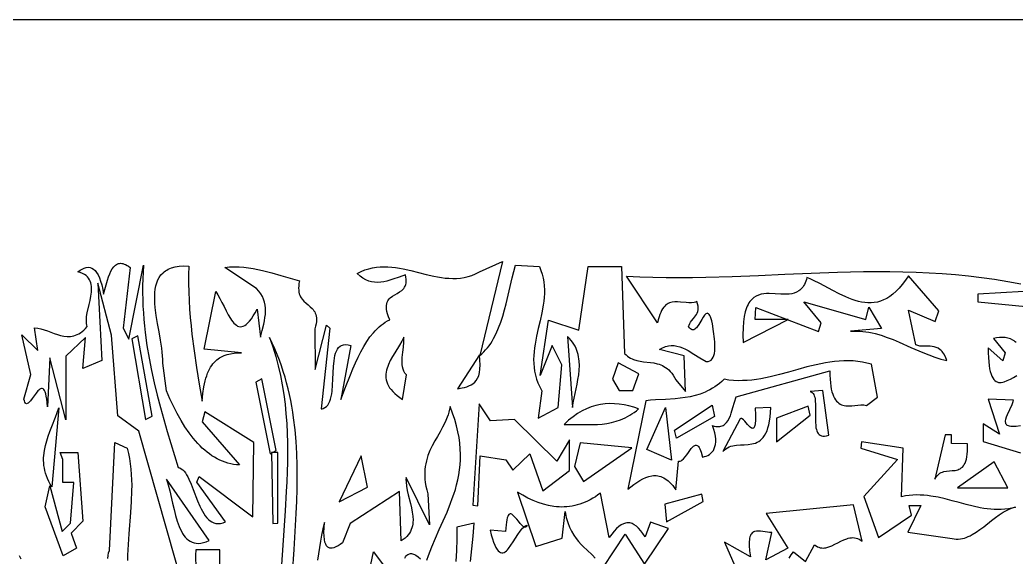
# Model space of a CAD drawing. Header units: metres. Extents: x 0 to 50, y 0 to 50.
# Drawn here: x 11.65 to 25.45, y 42.56 to 50 of the extents above; entities that cross this region are included whole.
import ezdxf

# ---------------------------------------------------------------- set-up
doc = ezdxf.new("R2010")
doc.units = ezdxf.units.M

msp = doc.modelspace()

# ---------------------------------------------------------------- linework, layer by layer
for points in [[(47, 50), (3, 50)], [(13.943379, 42.047035), (13.30061, 44.303123), (13.010501, 44.515113), (12.922025, 45.632713), (12.73336, 46.35421), (12.78828, 45.282307), (12.526343, 45.172951), (12.561276, 45.600755), (12.291121, 45.344419), (12.291121, 44.458985), (12.070803, 45.317475), (12.036903, 44.641343), (12.036903, 44.641343), (12.032322, 44.698178), (12.026714, 44.746754), (12.020146, 44.787553), (12.012685, 44.821055), (12.004396, 44.84774), (11.995347, 44.868088), (11.985604, 44.882581), (11.975233, 44.891699), (11.9643, 44.895923), (11.952873, 44.895732), (11.941018, 44.891607), (11.928801, 44.88403), (11.916289, 44.87348), (11.903547, 44.860437), (11.877645, 44.828799), (11.826019, 44.756759), (11.80136, 44.724046), (11.778178, 44.698664), (11.767308, 44.689923), (11.757007, 44.684456), (11.747341, 44.682743), (11.738378, 44.685266), (11.730183, 44.692504), (11.722822, 44.704938), (11.716363, 44.723049), (11.710872, 44.747318), (11.80559, 45.087741), (11.680328, 45.639227), (11.900447, 45.418671), (11.8555, 45.736949), (11.8555, 45.736949), (11.900517, 45.731452), (11.945647, 45.721353), (11.990885, 45.707821), (12.036225, 45.692024), (12.127196, 45.658316), (12.172817, 45.642742), (12.218521, 45.629581), (12.264303, 45.620001), (12.31016, 45.615173), (12.333114, 45.614906), (12.356085, 45.616265), (12.379072, 45.619397), (12.402075, 45.624446), (12.425092, 45.631561), (12.448124, 45.640886), (12.471169, 45.652569), (12.494227, 45.666754), (12.517297, 45.683589), (12.540379, 45.703219), (12.563473, 45.725791), (12.586577, 45.75145), (12.586577, 45.75145), (12.580435, 45.771382), (12.576499, 45.792686), (12.574562, 45.815249), (12.574417, 45.838959), (12.578673, 45.889365), (12.587609, 45.943), (12.612895, 46.056343), (12.625931, 46.114243), (12.637018, 46.171757), (12.644499, 46.227981), (12.64637, 46.255327), (12.646718, 46.282011), (12.645336, 46.307921), (12.642017, 46.332944), (12.636554, 46.356966), (12.62874, 46.379875), (12.618366, 46.401557), (12.605227, 46.4219), (12.589115, 46.440791), (12.569824, 46.458117), (12.547145, 46.473765), (12.520871, 46.487621), (12.490796, 46.499573), (12.456713, 46.509508), (12.456713, 46.509508), (12.48733, 46.531586), (12.517052, 46.549172), (12.545834, 46.562043), (12.573631, 46.569977), (12.600398, 46.572752), (12.62609, 46.570145), (12.650662, 46.561932), (12.67407, 46.547893), (12.696267, 46.527803), (12.71721, 46.501441), (12.736853, 46.468584), (12.755151, 46.429009), (12.77206, 46.382494), (12.787534, 46.328816), (12.801528, 46.267752), (12.813997, 46.199081), (12.813997, 46.199081), (12.839471, 46.299718), (12.866691, 46.396136), (12.881587, 46.44101), (12.897676, 46.482727), (12.915212, 46.520585), (12.934446, 46.553883), (12.955632, 46.58192), (12.967035, 46.593747), (12.979021, 46.603995), (12.99162, 46.612578), (13.004865, 46.619407), (13.018787, 46.624395), (13.033418, 46.627454), (13.048789, 46.628498), (13.064932, 46.627437), (13.081877, 46.624184), (13.099658, 46.618652), (13.118305, 46.610754), (13.13785, 46.600401), (13.158324, 46.587506), (13.17976, 46.571981), (13.083359, 45.731146), (13.161612, 45.577542), (13.366507, 46.604859), (13.366507, 46.604859), (13.360369, 46.507627), (13.356289, 46.411311), (13.354196, 46.315881), (13.354023, 46.221309), (13.3557, 46.127563), (13.359156, 46.034616), (13.364324, 45.942436), (13.371133, 45.850995), (13.379515, 45.760262), (13.389399, 45.670209), (13.4134, 45.492022), (13.442579, 45.316196), (13.476384, 45.142496), (13.514258, 44.970684), (13.555648, 44.800523), (13.599998, 44.631777), (13.646754, 44.464209), (13.695361, 44.297582), (13.745264, 44.131659), (13.84674, 43.80098), (13.84674, 43.80098), (13.86894, 43.794496), (13.88989, 43.783368), (13.909702, 43.767949), (13.928492, 43.748594), (13.946374, 43.725658), (13.963462, 43.699497), (13.979871, 43.670464), (13.995714, 43.638914), (14.026164, 43.569684), (14.055724, 43.494645), (14.115839, 43.338491), (14.148223, 43.263054), (14.165396, 43.227236), (14.183376, 43.193159), (14.202278, 43.161178), (14.222215, 43.131647), (14.243303, 43.10492), (14.265654, 43.081354), (14.289384, 43.061302), (14.314608, 43.045119), (14.341438, 43.03316), (14.36999, 43.02578), (14.400378, 43.023334), (14.432716, 43.026175), (14.467119, 43.03466), (14.503701, 43.049143), (14.106535, 43.598604), (14.13682, 43.677319), (14.880127, 43.117244), (14.895638, 44.144674), (14.216901, 44.57226), (14.178352, 44.434153), (14.69685, 43.834921), (14.69685, 43.834921), (14.65536, 43.83821), (14.614631, 43.843721), (14.57465, 43.85142), (14.535405, 43.86127), (14.496882, 43.873232), (14.459069, 43.887272), (14.421955, 43.903353), (14.385526, 43.921436), (14.349769, 43.941487), (14.314673, 43.963468), (14.280224, 43.987343), (14.24641, 44.013074), (14.213219, 44.040626), (14.180638, 44.069961), (14.148655, 44.101043), (14.117256, 44.133835), (14.08643, 44.168301), (14.056164, 44.204403), (13.997261, 44.281371), (13.940446, 44.364446), (13.885621, 44.453334), (13.832684, 44.547742), (13.781535, 44.647376), (13.732073, 44.751943), (13.684199, 44.861149), (13.634577, 45.247233), (13.634577, 45.247233), (13.633671, 45.296257), (13.630556, 45.347119), (13.62553, 45.39959), (13.618893, 45.45344), (13.601978, 45.564364), (13.582202, 45.678057), (13.561955, 45.792685), (13.543626, 45.906416), (13.529607, 46.017417), (13.524961, 46.07132), (13.522288, 46.123853), (13.521887, 46.174787), (13.524058, 46.223892), (13.529099, 46.27094), (13.537309, 46.315701), (13.548987, 46.357946), (13.564431, 46.397446), (13.58394, 46.433972), (13.607813, 46.467295), (13.63635, 46.497185), (13.65246, 46.510771), (13.669847, 46.523413), (13.68855, 46.535082), (13.708605, 46.54575), (13.73005, 46.555389), (13.752923, 46.563968), (13.803098, 46.577836), (13.85943, 46.587126), (13.922217, 46.591609), (13.991759, 46.591055), (13.991759, 46.591055), (13.989461, 46.47028), (13.98975, 46.350398), (13.992469, 46.231329), (13.99746, 46.112994), (14.004568, 45.995311), (14.013635, 45.878202), (14.024504, 45.761587), (14.037019, 45.645384), (14.066356, 45.413897), (14.100393, 45.183103), (14.137875, 44.95236), (14.177545, 44.721028), (14.177545, 44.721028), (14.187402, 44.825151), (14.201407, 44.917931), (14.209904, 44.960271), (14.219364, 45.000018), (14.229762, 45.037254), (14.241073, 45.072059), (14.253273, 45.104514), (14.266337, 45.1347), (14.28024, 45.162699), (14.294957, 45.188591), (14.310464, 45.212457), (14.326736, 45.234378), (14.343747, 45.254435), (14.361474, 45.272709), (14.379891, 45.289281), (14.398974, 45.304231), (14.418698, 45.317642), (14.439038, 45.329593), (14.481467, 45.349442), (14.526063, 45.364425), (14.572629, 45.375189), (14.620966, 45.382384), (14.670876, 45.386655), (14.72216, 45.388652), (14.204136, 45.438864), (14.365733, 46.237211), (14.365733, 46.237211), (14.3955, 46.193379), (14.424538, 46.142435), (14.453175, 46.086721), (14.481738, 46.028579), (14.510557, 45.970352), (14.53996, 45.914381), (14.570275, 45.86301), (14.585877, 45.839781), (14.60183, 45.81858), (14.618175, 45.7997), (14.634953, 45.783434), (14.652206, 45.770075), (14.669974, 45.759914), (14.688298, 45.753246), (14.70722, 45.750363), (14.72678, 45.751557), (14.747019, 45.757122), (14.767979, 45.76735), (14.7897, 45.782534), (14.812224, 45.802966), (14.835592, 45.828941), (14.859844, 45.86075), (14.885021, 45.898685), (14.911166, 45.943041), (14.938318, 45.99411), (14.984612, 45.603639), (14.984612, 45.603639), (15.01016, 45.695504), (15.032471, 45.786676), (15.041488, 45.831786), (15.048586, 45.876462), (15.053395, 45.920618), (15.055545, 45.964168), (15.054667, 46.007024), (15.050391, 46.0491), (15.042347, 46.090309), (15.030164, 46.130565), (15.013473, 46.169782), (14.991905, 46.207871), (14.965089, 46.244747), (14.932656, 46.280323), (14.490267, 46.571772), (14.490267, 46.571772), (14.556877, 46.577898), (14.623087, 46.580108), (14.688929, 46.578732), (14.754434, 46.574099), (14.819634, 46.56654), (14.884562, 46.556384), (14.949248, 46.543961), (15.013725, 46.529601), (15.142177, 46.496391), (15.270173, 46.459393), (15.397967, 46.421246), (15.525813, 46.384589), (15.525813, 46.384589), (15.5192, 46.34811), (15.515376, 46.314661), (15.514146, 46.284042), (15.515318, 46.25605), (15.518698, 46.230486), (15.524094, 46.207147), (15.531312, 46.185833), (15.540159, 46.166342), (15.550443, 46.148474), (15.561969, 46.132027), (15.587979, 46.102593), (15.616645, 46.076431), (15.646421, 46.051932), (15.675762, 46.027487), (15.703125, 46.001487), (15.715582, 45.987401), (15.726964, 45.972323), (15.737079, 45.956052), (15.745735, 45.938387), (15.752736, 45.919126), (15.757892, 45.898068), (15.761008, 45.875013), (15.761891, 45.84976), (15.760349, 45.822106), (15.756188, 45.791851), (15.749216, 45.758795), (15.739238, 45.722734), (15.743354, 45.156204), (15.901051, 45.770685), (15.944928, 45.731963), (15.825182, 44.611982), (15.825182, 44.611982), (15.839742, 44.614303), (15.853376, 44.617952), (15.878, 44.629043), (15.899311, 44.644881), (15.917567, 44.665094), (15.933026, 44.689308), (15.945947, 44.71715), (15.956587, 44.748246), (15.965204, 44.782224), (15.972056, 44.81871), (15.977402, 44.85733), (15.984605, 44.939483), (15.988877, 45.025697), (15.992282, 45.112985), (15.996884, 45.198362), (16.004747, 45.278842), (16.010546, 45.316312), (16.017935, 45.351439), (16.02717, 45.383848), (16.038512, 45.413167), (16.052216, 45.439022), (16.068542, 45.46104), (16.087747, 45.478848), (16.110089, 45.492072), (16.122517, 45.496849), (16.135826, 45.50034), (16.165217, 45.503277), (16.198519, 45.500512), (16.23599, 45.49167), (16.10033, 44.740913), (16.10033, 44.740913), (16.165639, 44.914517), (16.231671, 45.08531), (16.265696, 45.168514), (16.300787, 45.249652), (16.337239, 45.328267), (16.375346, 45.403906), (16.415405, 45.476112), (16.457709, 45.544433), (16.502554, 45.608412), (16.550235, 45.667596), (16.575231, 45.695247), (16.601047, 45.721528), (16.627719, 45.746384), (16.655285, 45.769756), (16.68378, 45.791588), (16.713243, 45.811823), (16.74371, 45.830404), (16.775217, 45.847275), (16.775217, 45.847275), (16.759159, 45.889186), (16.74692, 45.927288), (16.738264, 45.961818), (16.732958, 45.993011), (16.730769, 46.021105), (16.731461, 46.046335), (16.734801, 46.068938), (16.740554, 46.089149), (16.748487, 46.107206), (16.758365, 46.123344), (16.769955, 46.1378), (16.783021, 46.150809), (16.81265, 46.173434), (16.845377, 46.193109), (16.879332, 46.211724), (16.91264, 46.231168), (16.943428, 46.253333), (16.957293, 46.266025), (16.969825, 46.280107), (16.980792, 46.295813), (16.989957, 46.31338), (16.997089, 46.333045), (17.001952, 46.355043), (17.004312, 46.379611), (17.003936, 46.406985), (17.000589, 46.437402), (16.994036, 46.471097), (16.994036, 46.471097), (16.907504, 46.438454), (16.821264, 46.407253), (16.778339, 46.393528), (16.73559, 46.381766), (16.693051, 46.372501), (16.650756, 46.366266), (16.608741, 46.363596), (16.567038, 46.365025), (16.525683, 46.371086), (16.48471, 46.382314), (16.444153, 46.399242), (16.404047, 46.422406), (16.364425, 46.452338), (16.325322, 46.489573), (16.325322, 46.489573), (16.378558, 46.515863), (16.431766, 46.537204), (16.484946, 46.553923), (16.538099, 46.56635), (16.591227, 46.574814), (16.644329, 46.579645), (16.697406, 46.581171), (16.750459, 46.579723), (16.80349, 46.575628), (16.856498, 46.569217), (16.909484, 46.560819), (16.96245, 46.550762), (17.068322, 46.526991), (17.17412, 46.500538), (17.27985, 46.474037), (17.385518, 46.450121), (17.43833, 46.439956), (17.49113, 46.431425), (17.543916, 46.424857), (17.596692, 46.420581), (17.649456, 46.418927), (17.70221, 46.420224), (17.754954, 46.424801), (17.80769, 46.432988), (17.860417, 46.445113), (17.913138, 46.461505), (17.965852, 46.482495), (18.018561, 46.508411), (18.335676, 46.653003), (18.021936, 45.352416), (18.021936, 45.352416), (18.050772, 45.376083), (18.078132, 45.401458), (18.104078, 45.428471), (18.128669, 45.45705), (18.151968, 45.487124), (18.174037, 45.518623), (18.194936, 45.551474), (18.214728, 45.585607), (18.251232, 45.657432), (18.284042, 45.733529), (18.313647, 45.813328), (18.34054, 45.896258), (18.365211, 45.981751), (18.388152, 46.069236), (18.430807, 46.247903), (18.472435, 46.427701), (18.494092, 46.5166), (18.516965, 46.604073), (18.849247, 46.584771), (18.849247, 46.584771), (18.870981, 46.531115), (18.888201, 46.477458), (18.901225, 46.4238), (18.910372, 46.37014), (18.915958, 46.316476), (18.918303, 46.262809), (18.917724, 46.209137), (18.914539, 46.15546), (18.909067, 46.101776), (18.901624, 46.048086), (18.882102, 45.940681), (18.858516, 45.833239), (18.833411, 45.725754), (18.80933, 45.61822), (18.788817, 45.51063), (18.780693, 45.456813), (18.774416, 45.402979), (18.770303, 45.349128), (18.768672, 45.29526), (18.769841, 45.241373), (18.774127, 45.187467), (18.78185, 45.133541), (18.793327, 45.079594), (18.808876, 45.025625), (18.828815, 44.971634), (18.853461, 44.91762), (18.883134, 44.863583), (18.830062, 44.48566), (19.110706, 44.6328), (19.158654, 45.219991), (19.026667, 45.489998), (18.861158, 45.075406), (18.975568, 45.84201), (19.396431, 45.702034), (19.521972, 46.584771), (19.985284, 46.584771), (20.029095, 45.381414), (20.029095, 45.381414), (20.048436, 45.361296), (20.068366, 45.343749), (20.088847, 45.328572), (20.109837, 45.315562), (20.131295, 45.304519), (20.153182, 45.29524), (20.19808, 45.281174), (20.244205, 45.271752), (20.291234, 45.265363), (20.386707, 45.255242), (20.434502, 45.248289), (20.481906, 45.237925), (20.505359, 45.23096), (20.528593, 45.22254), (20.551567, 45.212461), (20.57424, 45.200523), (20.596572, 45.186524), (20.618522, 45.170264), (20.640051, 45.15154), (20.661117, 45.130151), (20.68168, 45.105896), (20.701699, 45.078573), (20.721134, 45.047982), (20.739945, 45.013921), (20.873512, 44.852537), (20.854074, 45.345941), (20.512617, 45.432544), (20.512617, 45.432544), (20.554651, 45.456782), (20.575313, 45.466187), (20.595764, 45.473874), (20.61602, 45.479911), (20.636102, 45.484365), (20.675813, 45.488799), (20.715044, 45.487721), (20.753943, 45.481675), (20.792655, 45.471207), (20.83133, 45.45686), (20.870112, 45.43918), (20.909151, 45.418712), (20.988585, 45.371586), (21.070808, 45.319841), (21.156998, 45.267833), (21.156998, 45.267833), (21.184303, 45.269911), (21.207699, 45.277023), (21.227401, 45.288969), (21.243627, 45.305546), (21.256591, 45.326553), (21.26651, 45.351787), (21.2736, 45.381047), (21.278076, 45.414132), (21.280155, 45.450838), (21.280051, 45.490965), (21.277982, 45.534311), (21.274163, 45.580673), (21.262139, 45.681641), (21.245706, 45.792253), (21.245706, 45.792253), (21.236981, 45.829553), (21.228221, 45.860606), (21.219418, 45.88579), (21.210564, 45.905479), (21.201654, 45.920049), (21.192679, 45.929875), (21.183635, 45.935335), (21.174513, 45.936802), (21.165307, 45.934653), (21.15601, 45.929264), (21.146614, 45.92101), (21.137115, 45.910267), (21.117774, 45.882816), (21.097932, 45.849916), (21.056526, 45.779793), (21.034853, 45.748581), (21.02375, 45.735252), (21.01246, 45.723942), (21.000976, 45.715027), (20.989292, 45.708881), (20.977401, 45.705882), (20.965296, 45.706405), (20.952969, 45.710825), (20.940415, 45.719518), (20.927626, 45.73286), (20.914596, 45.751226), (20.914596, 45.751226), (20.921832, 45.772511), (20.931539, 45.792455), (20.943186, 45.811356), (20.956239, 45.829513), (20.984437, 45.864793), (21.011879, 45.900684), (21.023985, 45.919606), (21.034306, 45.939576), (21.042309, 45.960895), (21.047462, 45.983861), (21.049234, 46.008772), (21.047091, 46.035928), (21.040503, 46.065627), (21.028936, 46.098168), (21.028936, 46.098168), (21.011683, 46.091464), (20.99397, 46.086536), (20.957355, 46.081234), (20.919474, 46.080717), (20.880712, 46.083438), (20.802078, 46.092411), (20.762972, 46.095571), (20.724518, 46.095785), (20.687101, 46.091507), (20.668901, 46.087201), (20.651103, 46.081192), (20.633756, 46.073286), (20.616908, 46.063292), (20.600607, 46.051015), (20.5849, 46.036262), (20.569836, 46.018841), (20.555462, 45.998557), (20.541826, 45.975218), (20.528977, 45.948629), (20.516963, 45.918599), (20.50583, 45.884934), (20.495628, 45.84744), (20.486403, 45.805924), (20.05601, 46.449861), (20.05601, 46.449861), (20.239061, 46.441504), (20.422022, 46.435973), (20.604894, 46.432999), (20.787681, 46.432316), (20.970383, 46.433656), (21.153003, 46.436751), (21.518002, 46.447139), (21.882691, 46.46134), (22.247086, 46.477215), (22.6112, 46.492625), (22.975047, 46.505429), (23.156874, 46.510186), (23.338641, 46.513489), (23.520347, 46.515071), (23.701996, 46.514665), (23.883589, 46.512004), (24.065127, 46.506819), (24.246613, 46.498843), (24.428048, 46.48781), (24.609434, 46.473451), (24.790773, 46.455499), (24.972066, 46.433687), (25.153316, 46.407747), (25.334523, 46.377412), (25.51569, 46.342414)], [(21.671414, 45.53047), (22.295634, 45.848922), (21.838253, 45.848922), (21.844393, 46.016074), (22.713387, 45.681769), (22.752839, 45.804611), (22.509797, 46.092854), (23.368028, 45.849214), (23.409858, 46.02062), (23.586113, 45.72628), (23.15498, 45.687324), (23.15498, 45.687324), (23.198686, 45.689999), (23.242105, 45.690516), (23.285255, 45.688994), (23.328152, 45.685547), (23.370812, 45.680293), (23.413252, 45.673349), (23.455488, 45.664831), (23.497537, 45.654856), (23.581139, 45.631001), (23.664188, 45.602716), (23.746818, 45.570934), (23.829159, 45.53659), (23.993502, 45.463943), (24.158271, 45.392239), (24.241145, 45.359073), (24.32452, 45.328943), (24.408529, 45.30278), (24.493302, 45.281518), (24.493302, 45.281518), (24.47252, 45.332517), (24.449903, 45.373963), (24.437976, 45.391411), (24.425673, 45.406838), (24.413022, 45.420366), (24.40005, 45.43212), (24.373251, 45.450789), (24.345499, 45.463825), (24.317012, 45.472208), (24.28801, 45.476917), (24.258713, 45.478933), (24.229341, 45.479234), (24.17125, 45.478613), (24.142971, 45.479651), (24.115496, 45.482892), (24.089044, 45.489319), (24.063836, 45.499909), (23.96088, 45.978677), (24.331537, 45.824407), (24.381168, 45.96895), (23.960951, 46.457251), (23.960951, 46.457251), (23.917986, 46.393067), (23.874978, 46.335784), (23.831924, 46.285119), (23.788822, 46.240794), (23.745671, 46.202525), (23.702467, 46.170032), (23.65921, 46.143034), (23.615896, 46.12125), (23.572524, 46.104398), (23.529092, 46.092198), (23.485597, 46.084368), (23.442038, 46.080627), (23.398412, 46.080694), (23.354716, 46.084289), (23.31095, 46.091129), (23.267111, 46.100934), (23.223196, 46.113422), (23.179204, 46.128313), (23.135132, 46.145325), (23.090979, 46.164177), (23.002419, 46.206278), (22.913507, 46.252365), (22.734558, 46.347506), (22.644487, 46.392061), (22.599296, 46.4126), (22.553997, 46.431607), (22.553997, 46.431607), (22.546325, 46.404566), (22.537758, 46.379654), (22.528332, 46.356787), (22.51808, 46.335881), (22.507035, 46.316855), (22.495231, 46.299624), (22.482703, 46.284106), (22.469484, 46.270217), (22.455608, 46.257875), (22.441109, 46.246997), (22.410377, 46.229299), (22.377558, 46.216458), (22.342925, 46.207809), (22.306747, 46.20269), (22.269295, 46.200434), (22.230841, 46.200378), (22.191655, 46.201856), (22.112172, 46.20676), (22.033012, 46.209831), (21.99423, 46.209017), (21.956342, 46.205751), (21.919618, 46.199369), (21.88433, 46.189206), (21.850747, 46.174598), (21.819142, 46.15488), (21.804165, 46.142897), (21.789784, 46.129387), (21.776033, 46.114268), (21.762945, 46.097456), (21.750555, 46.078868), (21.738896, 46.058421), (21.728002, 46.036032), (21.717907, 46.011619), (21.708645, 45.985097), (21.70025, 45.956384), (21.686195, 45.892053), (21.676013, 45.81796), (21.669974, 45.733442), (21.668351, 45.637833), (21.671414, 45.53047)], [(25.877911, 46.257361), (24.922711, 46.20087), (24.922711, 46.094205), (25.58324, 46.031743)], [(13.203366, 45.583388), (13.39447, 44.465685), (13.487335, 44.510376), (13.288993, 45.625055), (13.203366, 45.583388)], [(15.111934, 45.600106), (15.111934, 45.600106), (15.157657, 45.469837), (15.197855, 45.339045), (15.23282, 45.207756), (15.262842, 45.075999), (15.288214, 44.943802), (15.309227, 44.811191), (15.326172, 44.678195), (15.33934, 44.544841), (15.349023, 44.411158), (15.355513, 44.277172), (15.3591, 44.142912), (15.360076, 44.008405), (15.358733, 43.873678), (15.355362, 43.738761), (15.350255, 43.603679), (15.343702, 43.468462), (15.327426, 43.19773), (15.308867, 42.926785), (15.290354, 42.655851), (15.27422, 42.385148)], [(15.430567, 42.329619), (15.451599, 42.663389), (15.472152, 42.997525), (15.480928, 43.164513), (15.487998, 43.331331), (15.492835, 43.497891), (15.494909, 43.664107), (15.493692, 43.829892), (15.488656, 43.995158), (15.479271, 44.159818), (15.46501, 44.323785), (15.445344, 44.486972), (15.433319, 44.568245), (15.419744, 44.649291), (15.404553, 44.730098), (15.387681, 44.810655), (15.369062, 44.890952), (15.348628, 44.970978), (15.326315, 45.050721), (15.302055, 45.130171), (15.275784, 45.209317), (15.247434, 45.288149), (15.216941, 45.366654), (15.184237, 45.444822), (15.149257, 45.522643), (15.111934, 45.600106)], [(16.971538, 45.604234), (16.971538, 45.604234), (16.943246, 45.550473), (16.911865, 45.496723), (16.845594, 45.389245), (16.813585, 45.335511), (16.784245, 45.281776), (16.759014, 45.228038), (16.74839, 45.201166), (16.739333, 45.174292), (16.732024, 45.147417), (16.726641, 45.120538), (16.723366, 45.093656), (16.722378, 45.066771), (16.723857, 45.039882), (16.727983, 45.012989), (16.734936, 44.986091), (16.744895, 44.959188), (16.758042, 44.93228), (16.774556, 44.905367), (16.794616, 44.878447), (16.818404, 44.851521), (16.846098, 44.824588), (16.877879, 44.797648), (16.913926, 44.770701), (16.95442, 44.743746), (17.006274, 45.081706), (17.006274, 45.081706), (16.987481, 45.107667), (16.972893, 45.135244), (16.962082, 45.16428), (16.954624, 45.194622), (16.950093, 45.226115), (16.948061, 45.258603), (16.948104, 45.291933), (16.949795, 45.32595), (16.956417, 45.395424), (16.964521, 45.465787), (16.970697, 45.535803), (16.971998, 45.570294), (16.971538, 45.604234)], [(19.238579, 45.61294), (19.305186, 44.630386), (19.305186, 44.630386), (19.316476, 44.695006), (19.329567, 44.760004), (19.357839, 44.890442), (19.371367, 44.955537), (19.383385, 45.020319), (19.393067, 45.084616), (19.399585, 45.148254), (19.402113, 45.211062), (19.399823, 45.272865), (19.396613, 45.303337), (19.391888, 45.333493), (19.385544, 45.363311), (19.37748, 45.392771), (19.36759, 45.42185), (19.355772, 45.450528), (19.341923, 45.478781), (19.325938, 45.50659), (19.307714, 45.533931), (19.287149, 45.560785), (19.264138, 45.587128), (19.238579, 45.61294)], [(25.136545, 45.587395), (25.301207, 45.386658), (25.265168, 45.279263), (25.063491, 45.459905), (25.063491, 45.459905), (25.064224, 45.388422), (25.066727, 45.323853), (25.070926, 45.265901), (25.076743, 45.214266), (25.084102, 45.16865), (25.092926, 45.128754), (25.103141, 45.094281), (25.114668, 45.06493), (25.127433, 45.040403), (25.141359, 45.020403), (25.156369, 45.004629), (25.172387, 44.992784), (25.189337, 44.984569), (25.207142, 44.979685), (25.225728, 44.977834), (25.245016, 44.978717), (25.264931, 44.982035), (25.285396, 44.98749), (25.327674, 45.003616), (25.371239, 45.024705), (25.415481, 45.048368), (25.459789, 45.072217)], [(25.451616, 45.529569), (25.437054, 45.542927), (25.421904, 45.55481), (25.406184, 45.565265), (25.373109, 45.582072), (25.337974, 45.593718), (25.300926, 45.600569), (25.262113, 45.602995), (25.221681, 45.601362), (25.179776, 45.596039), (25.136545, 45.587395)], [(18.018075, 45.36084), (17.715123, 44.890484), (17.715123, 44.890484), (17.779926, 44.903214), (17.811924, 44.910417), (17.843143, 44.919018), (17.873202, 44.929648), (17.901719, 44.942939), (17.928312, 44.959519), (17.952599, 44.980021), (17.974199, 45.005073), (17.992729, 45.035308), (18.007808, 45.071354), (18.019055, 45.113844), (18.026086, 45.163407), (18.028521, 45.220673), (18.025978, 45.286274), (18.018075, 45.36084)], [(19.94169, 45.251076), (19.859977, 45.023647), (19.953307, 44.86779), (20.141801, 44.86779), (20.223781, 45.095963), (19.94169, 45.251076)], [(20.074945, 43.499473), (20.074945, 43.499473), (20.157816, 43.563582), (20.199227, 43.592816), (20.240624, 43.61932), (20.282007, 43.642455), (20.323378, 43.661586), (20.364738, 43.676074), (20.406088, 43.685281), (20.42676, 43.687706), (20.447429, 43.688571), (20.468097, 43.687798), (20.488763, 43.685306), (20.509427, 43.681016), (20.530089, 43.674849), (20.550751, 43.666723), (20.57141, 43.656561), (20.592069, 43.644282), (20.612727, 43.629806), (20.633384, 43.613054), (20.65404, 43.593947), (20.674696, 43.572403), (20.695351, 43.548345), (20.716006, 43.521691), (20.736661, 43.492363), (20.773381, 43.886658), (20.773381, 43.886658), (20.785897, 43.886775), (20.798205, 43.889516), (20.810313, 43.894629), (20.822229, 43.901862), (20.845511, 43.921683), (20.868111, 43.946968), (20.890089, 43.975708), (20.911504, 44.005891), (20.932416, 44.035505), (20.952885, 44.062541), (20.97297, 44.084986), (20.982887, 44.09386), (20.992731, 44.100831), (21.002508, 44.10565), (21.012227, 44.108064), (21.021895, 44.107823), (21.031518, 44.104674), (21.041105, 44.098367), (21.050664, 44.08865), (21.060201, 44.075272), (21.069724, 44.057982), (21.07924, 44.036528), (21.088757, 44.010658), (21.107824, 43.944667), (21.107824, 43.944667), (21.134284, 43.950105), (21.159479, 43.957946), (21.183175, 43.968296), (21.205134, 43.981264), (21.225121, 43.996955), (21.242898, 44.015479), (21.258231, 44.036941), (21.270882, 44.061449), (21.280616, 44.08911), (21.287197, 44.120031), (21.290387, 44.154321), (21.289951, 44.192084), (21.285653, 44.23343), (21.277257, 44.278466), (21.264526, 44.327297), (21.247224, 44.380033), (21.247224, 44.380033), (21.269481, 44.373801), (21.290464, 44.369673), (21.310221, 44.367558), (21.328804, 44.367367), (21.34626, 44.369009), (21.36264, 44.372395), (21.377993, 44.377436), (21.392368, 44.384042), (21.405815, 44.392123), (21.418383, 44.401589), (21.441081, 44.424319), (21.460857, 44.451513), (21.478107, 44.482455), (21.493226, 44.516427), (21.50661, 44.552712), (21.529755, 44.629346), (21.550706, 44.706619), (21.572626, 44.778789), (22.870252, 45.140971), (22.870252, 45.140971), (22.871232, 45.080046), (22.873951, 45.024301), (22.878329, 44.973515), (22.88429, 44.927466), (22.891756, 44.885931), (22.900649, 44.848689), (22.910892, 44.815518), (22.922408, 44.786197), (22.935119, 44.760502), (22.948947, 44.738214), (22.963814, 44.719109), (22.979644, 44.702966), (22.996359, 44.689562), (23.013881, 44.678677), (23.032133, 44.670089), (23.051037, 44.663575), (23.070515, 44.658913), (23.090491, 44.655882), (23.131624, 44.653826), (23.173814, 44.65563), (23.216443, 44.659521), (23.25889, 44.663723), (23.300534, 44.666462), (23.340755, 44.665963), (23.360138, 44.663945), (23.378933, 44.660452), (23.531452, 44.773355), (23.449729, 45.229607), (23.449729, 45.229607), (23.385402, 45.247323), (23.321141, 45.260851), (23.256944, 45.270455), (23.192806, 45.276398), (23.128726, 45.278941), (23.064699, 45.278347), (23.000722, 45.274879), (22.936793, 45.268799), (22.872907, 45.260369), (22.809062, 45.249853), (22.745254, 45.237512), (22.68148, 45.223609), (22.554022, 45.192166), (22.426662, 45.157625), (22.299373, 45.122085), (22.172129, 45.087646), (22.044905, 45.056408), (21.981292, 45.042645), (21.917674, 45.03047), (21.854048, 45.020145), (21.790411, 45.011932), (21.726759, 45.006095), (21.663089, 45.002895), (21.599398, 45.002595), (21.535683, 45.005457), (21.47194, 45.011744), (21.408166, 45.021719), (21.408166, 45.021719), (21.375904, 44.99247), (21.343377, 44.965442), (21.310603, 44.940542), (21.277597, 44.917677), (21.244374, 44.896753), (21.21095, 44.877677), (21.177341, 44.860356), (21.143562, 44.844696), (21.07556, 44.817989), (21.00707, 44.796809), (20.938216, 44.78041), (20.869126, 44.768045), (20.799925, 44.75897), (20.730738, 44.752437), (20.592912, 44.744015), (20.456655, 44.736811), (20.38943, 44.7318), (20.322974, 44.724855), (20.074945, 43.499473)], [(14.923736, 44.98418), (15.122399, 43.990968), (15.202265, 44.035345), (15.004798, 45.02914), (14.923736, 44.98418)], [(22.597938, 44.85252), (22.597938, 44.85252), (22.614067, 44.847098), (22.627753, 44.838136), (22.639188, 44.8259), (22.648564, 44.810659), (22.656073, 44.792679), (22.661907, 44.772229), (22.666259, 44.749576), (22.669321, 44.724987), (22.672344, 44.671075), (22.672514, 44.612633), (22.670445, 44.490726), (22.671283, 44.431543), (22.675419, 44.376394), (22.679204, 44.351002), (22.684391, 44.327421), (22.691171, 44.30592), (22.699737, 44.286766), (22.710281, 44.270226), (22.722996, 44.256568), (22.738073, 44.24606), (22.755705, 44.23897), (22.776084, 44.235564), (22.799402, 44.236111), (22.825851, 44.240879), (22.855624, 44.250134), (22.7757, 44.86779), (22.597938, 44.85252)], [(25.063542, 44.748757), (25.219221, 44.261297), (24.996151, 44.402598), (24.996151, 44.158895), (25.509644, 44.00409)], [(25.513488, 44.379039), (25.449431, 44.368931), (25.422545, 44.36674), (25.398882, 44.366343), (25.378285, 44.367653), (25.3606, 44.370584), (25.345671, 44.375049), (25.333344, 44.380962), (25.323464, 44.388237), (25.315875, 44.396788), (25.310421, 44.406527), (25.306949, 44.41737), (25.305303, 44.429228), (25.305327, 44.442017), (25.309768, 44.470039), (25.319031, 44.500746), (25.331874, 44.533445), (25.363339, 44.602061), (25.394236, 44.670361), (25.406369, 44.702665), (25.414637, 44.732818), (25.063542, 44.748757)], [(12.194595, 44.627059), (12.094892, 43.531236), (12.094892, 43.531236), (12.072542, 43.569998), (12.052974, 43.608263), (12.036074, 43.646051), (12.021728, 43.683383), (12.009822, 43.72028), (12.000242, 43.756762), (11.992874, 43.792849), (11.987605, 43.828563), (11.984321, 43.863924), (11.982907, 43.898952), (11.98325, 43.933668), (11.985236, 43.968093), (11.993681, 44.036151), (12.007331, 44.103289), (12.025276, 44.169673), (12.046604, 44.235467), (12.070403, 44.300836), (12.095764, 44.365944), (12.147524, 44.496036), (12.172101, 44.561349), (12.194595, 44.627059)], [(17.611533, 44.644583), (17.611533, 44.644583), (17.60384, 44.605727), (17.594342, 44.568048), (17.583207, 44.531435), (17.570602, 44.495778), (17.541653, 44.426889), (17.508838, 44.360494), (17.473499, 44.295707), (17.436978, 44.231642), (17.400617, 44.167412), (17.365757, 44.102132), (17.333741, 44.034916), (17.305911, 43.964876), (17.293985, 43.928521), (17.283608, 43.891128), (17.274949, 43.852586), (17.268175, 43.812784), (17.263454, 43.771612), (17.260954, 43.72896), (17.260842, 43.684715), (17.263286, 43.638768), (17.268454, 43.591007), (17.276513, 43.541322), (17.287632, 43.489602), (17.301978, 43.435737), (17.324728, 43.004448), (17.001629, 43.661776), (17.001629, 43.661776), (17.001338, 43.632392), (17.002576, 43.602773), (17.00898, 43.542976), (17.019523, 43.482669), (17.032889, 43.422138), (17.062815, 43.301546), (17.07674, 43.242055), (17.088218, 43.183481), (17.09593, 43.12611), (17.098558, 43.070228), (17.097555, 43.042933), (17.094786, 43.016118), (17.090088, 42.989818), (17.083296, 42.964067), (17.074244, 42.938903), (17.062769, 42.914361), (17.048706, 42.890475), (17.03189, 42.867283), (17.012155, 42.84482), (16.989339, 42.82312), (16.963275, 42.802221), (16.9338, 42.782158), (16.909879, 43.466527), (16.227224, 43.025055), (16.12423, 42.754208), (16.12423, 42.754208), (16.091164, 42.732549), (16.059963, 42.714224), (16.030723, 42.699643), (16.003538, 42.689217), (15.978504, 42.683355), (15.955717, 42.682467), (15.945195, 42.684016), (15.935271, 42.686963), (15.925956, 42.691358), (15.917262, 42.697252), (15.909201, 42.704698), (15.901784, 42.713745), (15.888934, 42.736852), (15.878807, 42.766981), (15.871497, 42.804544), (15.8671, 42.84995), (15.865712, 42.903609), (15.867427, 42.96593), (15.87234, 43.037324), (15.87234, 43.037324), (15.851903, 42.950872), (15.833389, 42.864174), (15.81671, 42.777237), (15.801775, 42.690068), (15.788497, 42.602673), (15.776787, 42.515059)], [(17.292198, 42.517315), (17.312752, 42.57915), (17.33497, 42.640403), (17.35861, 42.701183), (17.409183, 42.821746), (17.462526, 42.941695), (17.516698, 43.061886), (17.569754, 43.183173), (17.619753, 43.306413), (17.642998, 43.369033), (17.66475, 43.432461), (17.684766, 43.496805), (17.702804, 43.562172), (17.718619, 43.628669), (17.73197, 43.696403), (17.742613, 43.765479), (17.750306, 43.836007), (17.754806, 43.908092), (17.75587, 43.981841), (17.753254, 44.057361), (17.746717, 44.13476), (17.736015, 44.214144), (17.720905, 44.29562), (17.701145, 44.379295), (17.676491, 44.465276), (17.646702, 44.55367), (17.611533, 44.644583)], [(18.012462, 44.682622), (17.925669, 43.276944), (17.995224, 43.267173), (18.02703, 43.963263), (18.384247, 43.905903), (18.480341, 43.76377), (18.716042, 43.987414), (18.894706, 43.475568), (19.267872, 43.758101), (19.267872, 44.180997), (19.091583, 43.886601), (18.506263, 44.463039), (18.171654, 44.447451), (18.012462, 44.682622)], [(19.192721, 44.397222), (19.192721, 44.397222), (19.323913, 44.39664), (19.455281, 44.394), (19.520899, 44.393454), (19.586402, 44.394248), (19.651737, 44.397001), (19.716852, 44.402331), (19.781694, 44.410856), (19.846209, 44.423194), (19.910346, 44.439964), (19.97405, 44.461784), (20.037269, 44.489272), (20.068681, 44.505334), (20.099951, 44.523046), (20.131074, 44.542483), (20.162042, 44.563725), (20.19285, 44.586846), (20.22349, 44.611926), (20.22349, 44.611926), (20.155992, 44.634457), (20.088826, 44.653096), (20.02201, 44.667648), (19.95556, 44.677923), (19.889493, 44.683725), (19.823825, 44.684863), (19.758572, 44.681143), (19.693751, 44.672373), (19.629379, 44.658359), (19.565472, 44.638908), (19.502047, 44.613827), (19.439119, 44.582924), (19.376707, 44.546005), (19.314825, 44.502877), (19.253491, 44.453347), (19.192721, 44.397222)], [(20.595229, 44.629511), (20.678525, 43.903097), (20.338809, 44.051092), (20.595229, 44.629511)], [(21.274421, 44.50536), (20.746174, 44.20753), (20.721683, 44.317682), (21.241426, 44.661734), (21.274421, 44.50536)], [(21.388882, 44.021842), (21.388882, 44.021842), (21.409507, 44.042342), (21.431244, 44.059419), (21.453983, 44.073407), (21.477616, 44.08464), (21.502031, 44.09345), (21.527118, 44.10017), (21.552769, 44.105132), (21.578872, 44.108671), (21.631997, 44.112808), (21.685615, 44.115245), (21.738845, 44.118645), (21.790809, 44.125672), (21.816041, 44.131378), (21.840626, 44.138989), (21.864456, 44.148839), (21.887418, 44.161261), (21.909405, 44.176587), (21.930305, 44.19515), (21.950009, 44.217284), (21.968407, 44.243321), (21.985389, 44.273595), (22.000846, 44.308438), (22.014666, 44.348183), (22.02674, 44.393163), (22.036959, 44.443712), (22.045212, 44.500161), (22.05139, 44.562845), (22.055382, 44.632096), (21.838358, 44.621982), (21.838358, 44.621982), (21.841842, 44.527885), (21.840937, 44.455836), (21.836113, 44.403538), (21.832378, 44.384078), (21.827839, 44.368694), (21.822556, 44.357099), (21.816587, 44.349006), (21.809991, 44.344127), (21.802826, 44.342176), (21.795152, 44.342865), (21.787026, 44.345907), (21.769659, 44.357901), (21.751193, 44.37586), (21.732099, 44.397487), (21.693908, 44.442554), (21.675751, 44.461399), (21.658848, 44.474721), (21.651013, 44.478593), (21.643667, 44.480223), (21.63687, 44.479323), (21.63068, 44.475607), (21.388882, 44.021842)], [(22.132011, 44.156495), (22.600061, 44.525551), (22.569272, 44.647299), (22.132011, 44.481219), (22.132011, 44.156495)], [(23.299995, 44.067004), (23.810345, 43.912531), (23.343714, 43.398733), (23.544813, 42.831399), (24.00041, 43.14001), (23.967998, 43.27345), (24.131364, 43.27345), (23.951512, 42.905526), (24.564347, 42.817024), (24.564347, 42.817024), (24.593241, 42.811117), (24.621847, 42.808136), (24.650183, 42.807914), (24.678269, 42.810285), (24.706124, 42.815082), (24.733768, 42.822136), (24.761221, 42.831282), (24.788502, 42.842353), (24.81563, 42.855181), (24.842626, 42.869599), (24.896296, 42.902539), (24.949669, 42.939836), (25.002901, 42.980155), (25.109567, 43.064514), (25.163314, 43.105881), (25.217546, 43.144926), (25.272417, 43.180313), (25.328086, 43.210705), (25.356268, 43.22361), (25.384708, 43.234766), (25.413425, 43.244006), (25.442439, 43.251161), (25.442439, 43.251161), (25.393076, 43.238245), (25.343891, 43.22854), (25.294866, 43.221838), (25.245984, 43.217929), (25.197228, 43.216605), (25.148581, 43.217657), (25.100025, 43.220875), (25.051544, 43.226053), (25.00312, 43.232979), (24.954737, 43.241446), (24.858021, 43.262166), (24.76126, 43.286543), (24.664316, 43.312905), (24.567051, 43.339581), (24.469329, 43.364902), (24.371012, 43.387197), (24.271963, 43.404794), (24.222121, 43.411309), (24.172044, 43.416023), (24.121715, 43.418728), (24.071118, 43.419214), (24.020234, 43.417273), (23.969048, 43.412696), (23.91754, 43.405274), (23.865696, 43.394798), (23.8854, 44.06623), (23.308264, 44.154265), (23.299995, 44.067004)], [(24.467483, 44.254582), (24.326076, 43.636412), (24.326076, 43.636412), (24.337726, 43.659579), (24.350675, 43.679334), (24.364809, 43.695967), (24.380015, 43.70977), (24.396177, 43.721033), (24.413182, 43.730047), (24.430915, 43.737104), (24.449264, 43.742494), (24.487348, 43.749437), (24.526521, 43.753204), (24.56587, 43.756122), (24.604482, 43.760519), (24.641445, 43.768723), (24.659023, 43.774979), (24.675845, 43.78306), (24.691799, 43.793255), (24.70677, 43.805858), (24.720645, 43.821157), (24.733307, 43.839444), (24.744645, 43.861011), (24.754543, 43.886147), (24.762888, 43.915144), (24.769565, 43.948293), (24.774461, 43.985884), (24.77746, 44.02821), (24.77845, 44.075559), (24.777316, 44.128225), (24.555514, 44.131941), (24.555514, 44.254582), (24.467483, 44.254582)], [(12.213485, 44.009299), (12.458766, 44.009299), (12.525777, 43.054797), (12.362401, 42.891097), (12.436792, 42.684045), (12.254814, 42.574641), (12.005313, 43.255818), (12.068069, 43.54693), (12.238373, 42.913994), (12.353533, 43.029381), (12.3995, 43.592318), (12.247057, 43.592318), (12.247057, 43.911186), (12.213485, 44.009299)], [(12.870685, 42.540779), (12.87547, 42.581424), (12.882853, 42.618407), (12.893153, 42.651275), (12.968726, 44.145567), (13.137825, 44.067811), (13.137825, 44.067811), (13.156137, 43.995816), (13.170975, 43.923238), (13.182603, 43.850137), (13.191286, 43.776571), (13.197289, 43.702601), (13.200876, 43.628286), (13.202313, 43.553684), (13.201863, 43.478855), (13.196366, 43.328752), (13.186503, 43.17845), (13.162153, 42.879145), (13.151903, 42.731089), (13.14576, 42.584728), (13.144891, 42.512332)], [(15.140638, 44.009299), (15.155526, 43.02508), (15.2287, 43.028167), (15.2287, 44.009299), (15.140638, 44.009299)], [(19.411741, 44.140988), (19.337027, 43.812051), (19.459796, 43.607031), (20.128367, 44.072603), (19.411741, 44.140988)], [(16.379558, 43.960388), (16.076764, 43.32449), (16.467908, 43.529563), (16.379558, 43.960388)], [(25.146754, 43.878319), (24.637427, 43.518733), (25.336924, 43.518733), (25.146754, 43.878319)], [(13.686357, 43.640037), (13.686357, 43.640037), (13.709118, 43.559937), (13.729966, 43.476162), (13.769174, 43.303796), (13.789159, 43.21831), (13.810483, 43.135359), (13.833958, 43.056497), (13.860396, 42.983276), (13.874981, 42.949266), (13.890611, 42.917248), (13.907389, 42.887417), (13.925416, 42.859967), (13.944793, 42.835091), (13.965622, 42.812985), (13.988005, 42.793841), (14.012044, 42.777855), (14.037839, 42.76522), (14.065493, 42.75613), (14.095107, 42.75078), (14.126782, 42.749363), (14.160621, 42.752073), (14.196725, 42.759106), (14.235196, 42.770654), (14.276134, 42.786912), (13.686357, 43.640037)], [(18.546162, 43.457604), (18.79748, 42.703858), (19.163913, 42.82182), (19.205232, 43.188511), (19.205232, 43.188511), (19.221727, 43.109113), (19.242244, 43.037846), (19.266397, 42.973853), (19.293795, 42.916279), (19.32405, 42.864267), (19.356773, 42.81696), (19.391576, 42.773504), (19.428069, 42.733041), (19.465863, 42.694717), (19.504571, 42.657673), (19.583169, 42.584007), (19.622282, 42.545672)], [(19.734213, 42.414384), (20.03783, 42.877661), (20.30365, 42.462389), (20.638272, 42.957165), (20.387253, 43.042556), (20.311628, 42.837467), (20.311628, 42.837467), (20.281331, 42.88381), (20.251319, 42.923964), (20.221509, 42.957916), (20.191819, 42.985658), (20.162167, 43.007179), (20.132471, 43.022468), (20.117582, 43.027772), (20.102651, 43.031514), (20.087668, 43.033693), (20.072623, 43.034307), (20.057506, 43.033355), (20.042306, 43.030837), (20.011619, 43.021092), (19.980479, 43.005064), (19.948804, 42.98274), (19.916513, 42.95411), (19.883523, 42.919165), (19.849754, 42.877892), (19.815123, 42.830283), (19.694839, 43.44628), (19.694839, 43.44628), (19.659362, 43.419882), (19.623809, 43.395562), (19.588186, 43.373283), (19.552497, 43.353011), (19.516747, 43.33471), (19.480942, 43.318345), (19.445085, 43.303882), (19.409182, 43.291284), (19.373238, 43.280518), (19.337256, 43.271548), (19.301243, 43.264339), (19.265203, 43.258856), (19.229141, 43.255063), (19.193062, 43.252927), (19.156969, 43.252411), (19.12087, 43.25348), (19.084767, 43.2561), (19.048666, 43.260235), (18.97649, 43.272912), (18.904379, 43.291229), (18.832373, 43.314907), (18.760509, 43.343664), (18.688827, 43.377219), (18.617366, 43.415293), (18.546162, 43.457604)], [(20.610667, 43.046364), (21.117297, 43.328888), (21.100532, 43.430878), (20.587804, 43.29414), (20.610667, 43.046364)], [(22.308821, 42.544542), (22.33673, 42.5889), (22.366005, 42.62952), (22.534596, 42.498583), (22.660775, 42.728965), (22.660775, 42.728965), (22.680096, 42.714317), (22.699503, 42.702863), (22.718996, 42.694387), (22.738574, 42.688676), (22.758237, 42.685514), (22.777986, 42.684688), (22.797821, 42.685983), (22.81774, 42.689184), (22.857833, 42.700448), (22.898264, 42.716764), (22.939032, 42.736416), (22.980137, 42.757687), (23.021576, 42.778863), (23.063349, 42.798226), (23.105454, 42.814062), (23.126631, 42.82012), (23.147891, 42.824653), (23.169233, 42.827446), (23.190658, 42.828285), (23.212164, 42.826955), (23.233753, 42.823241), (23.255424, 42.81693), (23.277177, 42.807806), (23.299011, 42.795655), (23.320927, 42.780262), (23.200154, 43.282169), (21.991082, 43.164891)], [(18.16544, 42.933372), (18.16544, 42.933372), (18.181581, 42.869052), (18.197717, 42.813104), (18.213849, 42.76512), (18.229975, 42.72469), (18.246097, 42.691406), (18.262214, 42.66486), (18.278327, 42.644643), (18.294435, 42.630346), (18.310538, 42.62156), (18.326637, 42.617877), (18.342731, 42.618889), (18.358821, 42.624185), (18.374906, 42.633359), (18.390987, 42.646001), (18.407064, 42.661703), (18.423136, 42.680055), (18.455268, 42.723079), (18.487383, 42.771802), (18.551565, 42.873272), (18.583632, 42.91948), (18.59966, 42.940022), (18.615684, 42.958312), (18.631704, 42.97394), (18.647721, 42.986497), (18.663733, 42.995576), (18.679743, 43.000768), (18.679743, 43.000768), (18.672317, 42.988075), (18.66421, 42.979754), (18.655477, 42.975431), (18.646173, 42.974735), (18.636356, 42.97729), (18.62608, 42.982725), (18.615402, 42.990666), (18.604378, 43.000739), (18.581515, 43.025789), (18.557939, 43.054891), (18.534098, 43.085059), (18.51044, 43.113306), (18.487411, 43.136646), (18.476273, 43.145542), (18.465461, 43.152093), (18.45503, 43.155924), (18.445037, 43.156662), (18.435537, 43.153933), (18.426586, 43.147366), (18.418241, 43.136585), (18.410557, 43.121219), (18.40359, 43.100894), (18.397397, 43.075236), (18.392033, 43.043873), (18.387554, 43.006431), (18.381476, 42.911816), (18.16544, 42.933372)], [(21.991082, 43.164891), (22.288023, 42.680717), (21.986837, 42.522808), (22.065861, 42.899877), (22.065861, 42.899877), (22.036397, 42.899753), (22.005765, 42.902529), (21.943268, 42.9119), (21.912544, 42.916055), (21.882927, 42.918231), (21.854987, 42.917209), (21.829294, 42.911767), (21.817468, 42.907008), (21.806417, 42.900687), (21.796212, 42.892651), (21.786925, 42.882748), (21.778626, 42.870826), (21.771387, 42.856732), (21.765279, 42.840314), (21.760373, 42.821418), (21.75674, 42.799894), (21.754452, 42.775587), (21.753579, 42.748346), (21.754193, 42.718019), (21.760166, 42.647494), (21.77294, 42.562793), (21.411642, 42.763593), (21.84384, 41.78389)], [(17.892973, 42.497255), (17.904378, 42.583661), (17.9141, 42.671435), (17.930581, 42.849371), (17.946597, 43.027636), (17.705914, 42.974168), (17.705914, 42.974168), (17.706112, 42.809065), (17.701741, 42.650667), (17.692654, 42.49829)], [(14.089487, 42.658361), (14.089487, 42.658361), (14.08551, 42.584985), (14.086738, 42.520789), (14.092755, 42.465018), (14.103145, 42.416917), (14.117493, 42.37573), (14.135383, 42.340701), (14.156399, 42.311076), (14.180127, 42.286099), (14.206149, 42.265015), (14.234051, 42.247068), (14.263416, 42.231504), (14.29383, 42.217566), (14.35614, 42.191549), (14.387205, 42.177959), (14.417655, 42.162975), (14.421917, 42.660243), (14.089487, 42.658361)], [(16.278862, 41.345503), (16.551132, 42.63393), (16.905159, 42.157907)], [(11.645639, 42.581106), (11.665572, 42.535441)], [(16.983472, 42.546212), (16.99355, 42.561842), (17.00414, 42.575095), (17.015233, 42.586012), (17.026822, 42.594634), (17.038899, 42.601005), (17.051458, 42.605165), (17.06449, 42.607156), (17.077988, 42.607021), (17.091944, 42.604802), (17.106351, 42.60054), (17.121202, 42.594277), (17.136487, 42.586055), (17.168336, 42.563903), (17.201836, 42.534418)]]:
    msp.add_lwpolyline(points)

doc.saveas('drawing.dxf')
